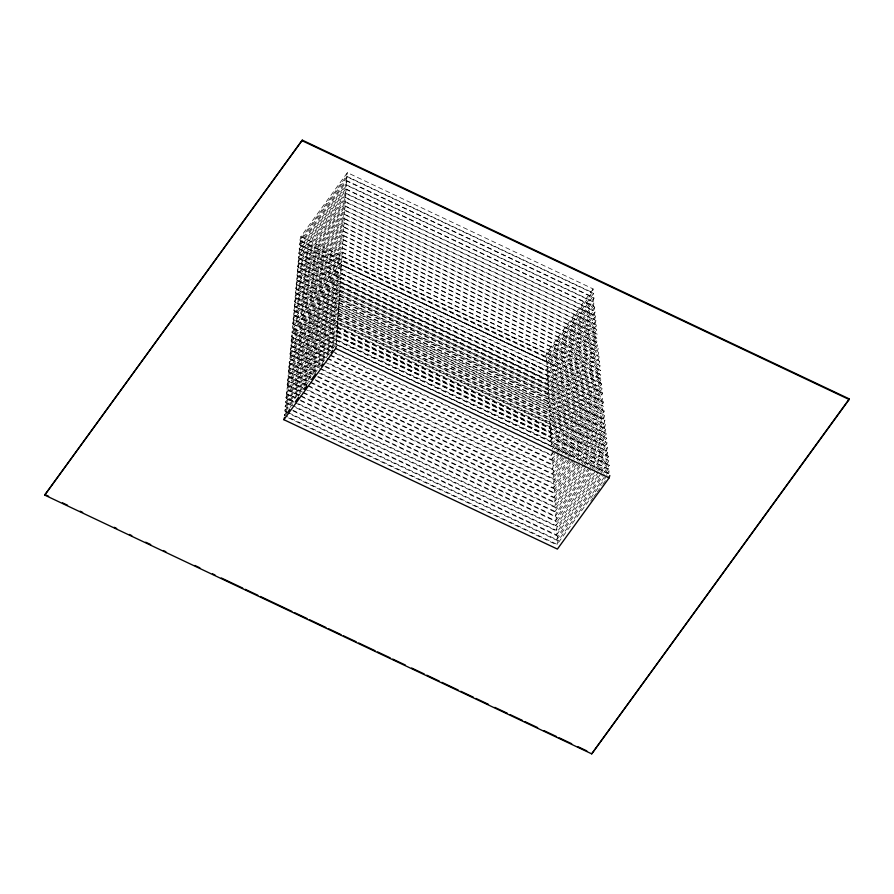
<?xml version="1.0" encoding="UTF-8"?>
<svg xmlns="http://www.w3.org/2000/svg" width="894" height="894" viewBox="0 0 894 894"><rect width="100%" height="100%" fill="white"/><g stroke="black" fill="none" stroke-linecap="round" stroke-linejoin="round"><path stroke-width="0.67" stroke-dasharray="4.47 3.35" d="M299.903 240.218L300.853 236.698L347.375 172.654L593.203 288.952L592.253 292.472L545.731 356.516L299.903 240.218L346.425 176.174L347.375 172.654M299.535 244.598L300.485 241.078L347.129 176.867L593.594 293.467L592.644 296.987L545.999 361.198L299.535 244.598L346.179 180.387L347.129 176.867M329.249 354.415L291.533 336.557L292.483 333.037L341.754 265.216L602.053 388.365L601.103 391.896L299.155 248.979L300.116 245.459L346.883 181.08L593.996 297.981L593.046 301.502L546.268 365.881L547.217 362.361L593.996 297.981M298.786 253.36L299.736 249.839L346.626 185.293L594.387 302.507L593.437 306.027L546.547 370.574L298.786 253.36L345.676 188.813L346.626 185.293M566.539 454.755L602.355 405.451L603.305 401.931L298.417 257.74L299.367 254.22L346.38 189.506L594.778 307.022L593.828 310.542L546.815 375.257L547.765 371.736L594.778 307.022M298.037 262.121L298.987 258.601L346.134 193.719L595.18 311.537L594.231 315.057L547.083 379.939L298.037 262.121L345.185 197.239L346.134 193.719M297.668 266.501L298.618 262.981L345.877 197.932L595.572 316.051L594.622 319.583L547.363 384.632L297.668 266.501L344.928 201.452L345.877 197.932M297.289 270.882L298.238 267.362L345.62 202.145L595.974 320.577L595.024 324.097L547.631 389.315L297.289 270.882L344.671 205.665L345.62 202.145M296.909 275.263L297.858 271.742L345.375 206.346L596.365 325.092L595.415 328.612L547.91 394.008L296.909 275.263L344.425 209.867L345.375 206.346M296.54 279.643L297.49 276.123L345.118 210.559L596.767 329.607L595.817 333.138L548.19 398.69L296.54 279.643L344.168 214.079L345.118 210.559M296.16 284.024L297.11 280.504L344.861 214.772L597.17 334.132L596.22 337.653L548.469 403.384L296.16 284.024L343.911 218.292L344.861 214.772M295.78 288.404L296.73 284.884L344.603 218.974L597.572 338.647L596.622 342.167L548.737 408.077L295.78 288.404L343.654 222.494L344.603 218.974M295.4 292.785L296.35 289.265L344.346 223.187L597.974 343.173L597.024 346.693L549.017 412.771L295.4 292.785L343.397 226.707L344.346 223.187M295.009 297.166L295.959 293.634L344.089 227.389L598.377 347.688L597.427 351.208L549.296 417.453L295.009 297.166L343.14 230.909L344.089 227.389M294.629 301.535L295.579 298.015L343.832 231.591L598.779 352.202L597.829 355.734L549.575 422.147L294.629 301.535L342.883 235.122L343.832 231.591M294.249 305.916L295.199 302.396L343.575 235.804L599.192 356.728L598.242 360.248L549.855 426.84L294.249 305.916L342.625 239.324L343.575 235.804M293.858 310.296L294.808 306.776L343.318 240.005L599.595 361.243L598.645 364.763L550.134 431.534L293.858 310.296L342.368 243.526L343.318 240.005M293.478 314.677L294.428 311.157L343.061 244.207L600.008 365.769L599.058 369.289L550.425 436.227L293.478 314.677L342.111 247.727L343.061 244.207M293.087 319.057L294.037 315.526L342.793 248.409L600.41 370.284L599.461 373.804L550.704 440.921L293.087 319.057L341.843 251.94L342.793 248.409M292.696 323.427L293.645 319.907L342.536 252.611L600.824 374.809L599.874 378.33L550.983 445.625L292.696 323.427L341.586 256.142L342.536 252.611M333.797 347.431L292.304 327.807L293.266 324.287L342.279 256.824L601.237 379.324L600.287 382.844L552.09 449.19M330.992 350.671L291.925 332.188L292.874 328.668L342.011 261.026L601.651 383.85L600.69 387.37L551.553 455.012L332.255 351.264M291.131 340.938L292.081 337.418L341.486 269.418L340.536 272.938L291.131 340.938L326.444 357.645M323.449 360.785L290.74 345.319L291.69 341.799L341.217 273.62L602.891 397.417L601.941 400.937L552.414 469.104L328.478 363.165M290.349 349.688L291.299 346.168L340.949 277.822L339.999 281.342L290.349 349.688L320.622 364.014M318.901 367.758L289.958 354.069L290.908 350.549L340.692 282.023L603.718 406.457L602.768 409.977L552.984 478.502L320.153 368.362M316.051 370.976L289.555 358.449L290.505 354.929L340.424 286.214L604.143 410.983L603.193 414.503L571.277 458.432M313.079 374.139L289.153 362.819L290.103 359.299L340.156 290.416L604.556 415.498L603.606 419.018L574.071 459.672M310.218 377.346L288.762 367.199L289.712 363.679L339.888 294.607L604.981 420.024L604.031 423.544L577.323 460.309M309.771 381.704L288.36 371.569L289.31 368.049L339.619 298.808L605.406 424.549L604.456 428.07L580.105 461.572M306.81 384.867L287.957 375.949L288.907 372.429L339.351 302.999L605.819 429.064L604.869 432.584L582.095 463.941M302.675 387.482L287.555 380.33L288.505 376.799L339.072 307.201L606.244 433.59L605.294 437.11L554.727 506.719L307.715 389.862M302.239 391.84L287.153 384.699L288.103 381.179L338.804 311.391L606.668 438.116L605.719 441.636L587.727 466.4M299.356 395.036L286.75 389.08L287.7 385.549L338.535 315.582L607.093 442.642L606.143 446.162L590.565 467.607M295.154 397.618L286.348 393.449L287.298 389.929L338.256 319.773L607.529 447.156L606.579 450.688L593.627 468.501M293.511 401.406L285.935 397.819L286.885 394.299L337.988 323.963L607.954 451.682L607.004 455.202L596.454 469.719M598.488 472.043L556.202 530.254L285.532 402.199L286.482 398.679L337.708 328.154L608.378 456.208L607.428 459.728L599.304 470.926M287.644 407.765L285.119 406.569L286.069 403.049L337.44 332.344L608.814 460.734L607.864 464.254L601.338 473.228M287.231 412.134L284.717 410.949L285.667 407.429L337.161 336.535L609.25 465.26L608.289 468.78L605.026 473.284M299.155 248.979L345.933 184.6L346.883 181.08M607.082 475.563L557.096 544.379L284.303 415.319L285.253 411.799L336.882 340.726L609.674 469.786L608.725 473.306L335.932 344.246L331.842 349.889M298.417 257.74L345.43 193.026L346.38 189.506M342.279 256.824L341.329 260.344L292.304 327.807M291.925 332.188L341.061 264.546L342.011 261.026M341.754 265.216L340.793 268.748L291.533 336.557M290.74 345.319L340.268 277.14L341.217 273.62M289.958 354.069L339.742 285.544L340.692 282.023M289.555 358.449L339.474 289.734L340.424 286.214M289.153 362.819L339.206 293.936L340.156 290.416M288.762 367.199L338.938 298.127L339.888 294.607M288.36 371.569L338.67 302.328L339.619 298.808M287.957 375.949L338.39 306.519L339.351 302.999M287.555 380.33L338.122 310.721L339.072 307.201M287.153 384.699L337.854 314.911L338.804 311.391M286.75 389.08L337.586 319.102L338.535 315.582M286.348 393.449L337.306 323.293L338.256 319.773M285.935 397.819L337.038 327.483L337.988 323.963M285.532 402.199L336.759 331.685L337.708 328.154M285.119 406.569L336.49 335.876L337.44 332.344M337.161 336.535L336.211 340.055L284.717 410.949M335.932 344.246L336.882 340.726M545.731 356.516L546.681 352.996L593.203 288.952M545.999 361.198L546.949 357.678L593.594 293.467M546.547 370.574L547.497 367.054L594.387 302.507M547.083 379.939L548.033 376.419L595.18 311.537M547.363 384.632L548.313 381.112L595.572 316.051M547.631 389.315L548.592 385.795L595.974 320.577M547.91 394.008L548.86 390.488L596.365 325.092M548.19 398.69L549.139 395.17L596.767 329.607M548.469 403.384L549.419 399.864L597.17 334.132M548.737 408.077L549.687 404.557L597.572 338.647M549.017 412.771L549.966 409.24L597.974 343.173M549.296 417.453L550.246 413.933L598.377 347.688M549.575 422.147L550.525 418.627L598.779 352.202M549.855 426.84L550.805 423.32L599.192 356.728M550.134 431.534L551.084 428.014L599.595 361.243M550.425 436.227L551.374 432.707L600.008 365.769M550.704 440.921L551.654 437.401L600.41 370.284M550.983 445.625L551.933 442.094L600.824 374.809M551.553 455.012L552.503 451.492M330.512 355.007L551.844 459.706L552.794 456.186L556.023 451.738M327.696 358.237L552.123 464.411L553.073 460.891L558.739 453.079M552.414 469.104L553.364 465.584L561.477 454.409M325.662 366.406L552.693 473.809L553.643 470.289L564.226 455.716M552.984 478.502L553.934 474.982L566.997 457.013M321.102 373.368L553.274 483.207L554.224 479.687L569.769 458.287M318.119 376.519L553.565 487.912L554.515 484.392L572.562 459.538M315.269 379.738L553.855 492.605L554.805 489.085L575.848 460.131M311.034 382.297L554.146 497.31L555.096 493.79L605.406 424.549M308.072 385.459L554.436 502.015L555.386 498.494L580.608 463.785M554.727 506.719L555.677 503.199L583.413 465.025M303.502 392.432L555.018 511.424L555.967 507.904L586.229 466.255M300.619 395.64L555.319 516.129L556.269 512.608L589.057 467.461M300.183 399.998L555.61 520.833L556.56 517.313L591.347 469.428M298.551 403.797L555.9 525.538L556.861 522.018L594.979 469.551M556.202 530.254L557.152 526.722L597.002 471.876M292.696 410.156L556.504 534.958L557.454 531.438L599.84 473.082M288.494 412.737L556.794 539.663L557.744 536.143L602.701 474.256M557.096 544.379L558.046 540.848L605.584 475.418M561.03 452.152L601.528 396.411L602.478 392.891L299.736 249.839M284.303 415.319L289.22 408.547M290.036 407.418L294.137 401.786M298.238 396.143L304.787 387.113M305.614 385.984L310.531 379.224M314.621 373.58L321.181 364.551M321.996 363.422L331.015 351.018M285.644 415.062L287.265 412.827M552.224 446.799L601.237 379.324M554.146 449.235L601.651 383.85M556.828 450.632L602.053 388.365M551.844 459.706L556.683 453.046M557.487 451.928L601.103 391.896M559.555 451.973L602.478 392.891M552.123 464.411L560.225 453.258M562.292 453.292L602.891 397.417M565.042 454.599L603.305 401.931M552.693 473.809L565.723 455.884M567.813 455.884L603.718 406.457M570.596 457.158L604.143 410.983M553.274 483.207L570.461 459.55M573.389 458.41L604.556 415.498M553.565 487.912L573.255 460.801M576.652 459.013L604.981 420.024M553.855 492.605L576.518 461.416M554.146 497.31L579.301 462.69M581.424 462.656L605.819 429.064M554.436 502.015L581.279 465.059M584.229 463.908L606.244 433.59M587.045 465.126L606.668 438.116M555.018 511.424L586.911 467.528M589.884 466.333L607.093 442.642M555.319 516.129L589.749 468.735M592.152 468.322L607.529 447.156M555.61 520.833L592.823 469.607M595.784 468.434L607.954 451.682M555.9 525.538L595.65 470.836M597.807 470.758L608.378 456.208M600.656 471.954L608.814 460.734M556.504 534.958L600.522 474.356M603.517 473.138L609.25 465.26M556.794 539.663L604.21 474.401M606.4 474.289L609.674 469.786M590.699 501.031L593.124 497.69M593.929 496.572L596.365 493.231M597.17 492.125L602.02 485.442M602.835 484.324L608.49 476.536M346.425 176.174L592.253 292.472M346.179 180.387L592.644 296.987M345.933 184.6L593.046 301.502M345.676 188.813L593.437 306.027M345.43 193.026L593.828 310.542M345.185 197.239L594.231 315.057M344.928 201.452L594.622 319.583M344.671 205.665L595.024 324.097M344.425 209.867L595.415 328.612M344.168 214.079L595.817 333.138M343.911 218.292L596.22 337.653M343.654 222.494L596.622 342.167M343.397 226.707L597.024 346.693M343.14 230.909L597.427 351.208M342.883 235.122L597.829 355.734M342.625 239.324L598.242 360.248M342.368 243.526L598.645 364.763M342.111 247.727L599.058 369.289M341.843 251.94L599.461 373.804M300.853 236.698L546.681 352.996M341.586 256.142L599.874 378.33M300.485 241.078L600.287 382.844M341.061 264.546L600.69 387.37M300.116 245.459L547.217 362.361M340.536 272.938L601.528 396.411M299.367 254.22L547.765 371.736M340.268 277.14L601.941 400.937M298.987 258.601L548.033 376.419M339.999 281.342L602.355 405.451M298.618 262.981L548.313 381.112M339.742 285.544L602.768 409.977M298.238 267.362L548.592 385.795M339.474 289.734L603.193 414.503M297.858 271.742L548.86 390.488M339.206 293.936L603.606 419.018M297.49 276.123L549.139 395.17M338.938 298.127L604.031 423.544M297.11 280.504L549.419 399.864M338.67 302.328L604.456 428.07M296.73 284.884L549.687 404.557M338.39 306.519L604.869 432.584M296.35 289.265L549.966 409.24M338.122 310.721L605.294 437.11M295.959 293.634L550.246 413.933M337.854 314.911L605.719 441.636M295.579 298.015L550.525 418.627M337.586 319.102L606.143 446.162M295.199 302.396L550.805 423.32M337.306 323.293L606.579 450.688M294.808 306.776L551.084 428.014M337.038 327.483L607.004 455.202M294.428 311.157L551.374 432.707M336.759 331.685L607.428 459.728M294.037 315.526L551.654 437.401M336.49 335.876L607.864 464.254M293.645 319.907L608.289 468.78M293.266 324.287L610.11 474.301M292.874 328.668L334.457 348.336M292.483 333.037L330.21 350.884M335.239 353.264L552.794 456.186M292.081 337.418L328.646 354.717M329.908 355.309L553.073 460.891M291.69 341.799L553.364 465.584M291.299 346.168L324.097 361.69M325.349 362.282L553.643 470.289M290.908 350.549L319.851 364.238M324.88 366.618L553.934 474.982M290.505 354.929L318.264 368.06M319.527 368.652L554.224 479.687M290.103 359.299L554.515 484.392M289.712 363.679L312.431 374.43M317.482 376.81L554.805 489.085M289.31 368.049L310.721 378.184M315.761 380.565L555.096 493.79M288.907 372.429L309.022 381.939M310.274 382.531L555.386 498.494M288.505 376.799L307.413 385.75M308.676 386.342L555.677 503.199M288.103 381.179L303.2 388.32M304.452 388.912L555.967 507.904M287.7 385.549L301.569 392.12M302.831 392.712L556.269 512.608M287.298 389.929L556.56 517.313M286.885 394.299L294.461 397.886M300.764 400.87L556.861 522.018M286.482 398.679L294.037 402.255M295.288 402.848L557.152 526.722M286.069 403.049L291.12 405.44M296.171 407.832L557.454 531.438M293.221 411.005L557.744 536.143M285.253 411.799L558.046 540.848M288.617 417.956L557.085 544.971"/><path stroke-width="1.34" d="M44.7 495.086L302.295 140.135L849.3 398.914L849.144 399.506L591.705 753.865L44.7 495.086L302.295 140.135M609.797 475.485L609.16 477.832L557.398 549.084L283.89 419.699L284.527 417.342M283.89 419.699L335.652 348.436L336.289 346.09M591.705 753.865L849.3 398.914M288.08 411.721L289.69 409.497M295.355 401.697L298.596 397.249M304.251 389.449L306.676 386.107M311.537 379.436L315.582 373.86M321.237 366.071L322.857 363.847M330.948 352.705L332.568 350.482M302.138 140.727L849.144 399.506M335.652 348.436L609.16 477.832M44.856 494.494L48.645 496.282M62.502 502.841L67.542 505.222M80.147 511.189L82.673 512.385M114.175 527.292L116.701 528.477M129.306 534.444L131.82 535.64M145.688 542.2L150.728 544.58M163.334 550.548L165.859 551.732M194.847 565.455L199.887 567.835M212.493 573.803L215.007 574.987M221.31 577.971L242.743 588.107M245.258 589.302L257.863 595.259M260.389 596.454L291.891 611.362M294.417 612.558L307.022 618.514M309.536 619.71L325.919 627.465M328.444 628.65L341.05 634.617M343.564 635.813L356.17 641.769M358.695 642.965L375.078 650.72M377.603 651.905L390.209 657.872M392.723 659.068L405.328 665.024M411.631 668.008L424.237 673.975M426.751 675.16L439.356 681.127M441.882 682.323L458.264 690.067M460.79 691.263L473.384 697.219M475.91 698.415L488.515 704.383M494.818 707.366L507.423 713.323M509.938 714.518L522.543 720.475M525.069 721.67L537.674 727.638M543.965 730.61L556.571 736.578M559.096 737.774L571.702 743.73M578.005 746.713L586.822 750.893"/></g></svg>
